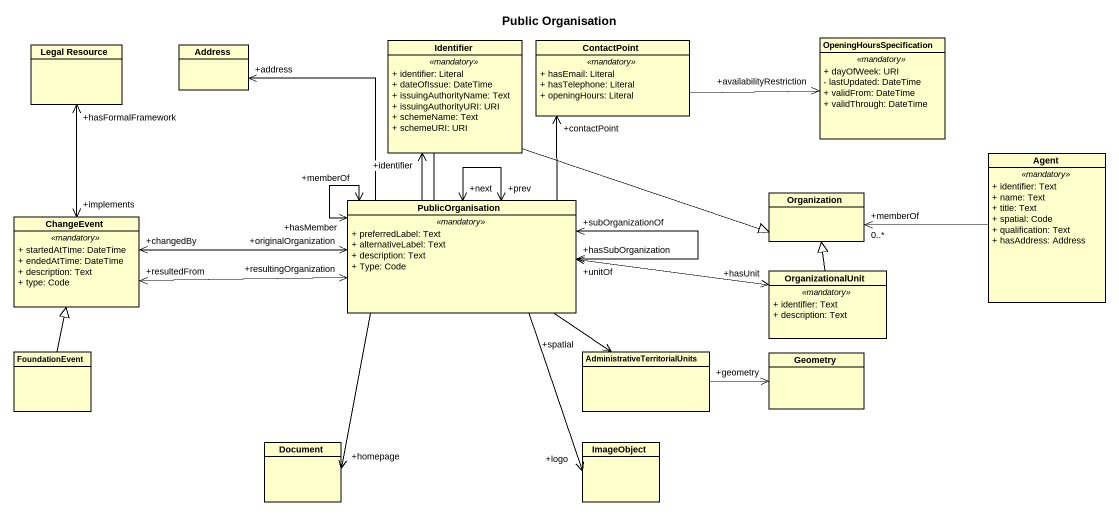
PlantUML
@startuml
title Public Organisation
hide circle
hide empty members
skinparam classAttributeIconSize 0
class "Legal Resource" as Legal_Resource
class Address
class Identifier {
  .. <<mandatory>> ..
  + identifier: Literal
  + dateOfIssue: DateTime
  + issuingAuthorityName: Text
  + issuingAuthorityURI: URI
  + schemeName: Text
  + schemeURI: URI
}
class ContactPoint {
  .. <<mandatory>> ..
  + hasEmail: Literal
  + hasTelephone: Literal
  + openingHours: Literal
}
class OpeningHoursSpecification {
  .. <<mandatory>> ..
  + dayOfWeek: URI
  - lastUpdated: DateTime
  + validFrom: DateTime
  + validThrough: DateTime
}
class "Agent" as Agent_ {
  .. <<mandatory>> ..
  + identifier: Text
  + name: Text
  + title: Text
  + spatial: Code
  + qualification: Text
  + hasAddress: Address
}
class ChangeEvent {
  .. <<mandatory>> ..
  + startedAtTime: DateTime
  + endedAtTime: DateTime
  + description: Text
  + type: Code
}
class PublicOrganisation {
  .. <<mandatory>> ..
  + preferredLabel: Text
  + alternativeLabel: Text
  + description: Text
  + Type: Code
}
class Organization
class OrganizationalUnit {
  .. <<mandatory>> ..
  + identifier: Text
  + description: Text
}
class FoundationEvent
class "AdministrativeTerritorialUnits" as AdministrativeTerritorialUni
class Geometry
class Document
class ImageObject
ContactPoint -right-> "+availabilityRestriction" OpeningHoursSpecification
Agent_ -left-> "+memberOf\n0..*" Organization
ChangeEvent "+implements" <-up-> "+hasFormalFramework" Legal_Resource
ChangeEvent "+changedBy" <-right-> "+originalOrganization" PublicOrganisation
PublicOrganisation -up-> "+address" Address
PublicOrganisation -up-> "+identifier" Identifier
PublicOrganisation -up-> "+contactPoint" ContactPoint
PublicOrganisation "+resultingOrganization" <-left-> "+resultedFrom" ChangeEvent
PublicOrganisation "+prev" <--> "+next" PublicOrganisation
PublicOrganisation "+hasSubOrganization" <--> "+subOrganizationOf" PublicOrganisation
PublicOrganisation "+memberOf" <--> "+hasMember" PublicOrganisation
PublicOrganisation -right-|> Organization
PublicOrganisation "+unitOf" <-right-> "+hasUnit" OrganizationalUnit
PublicOrganisation --> "+spatial" AdministrativeTerritorialUni
PublicOrganisation --> "+homepage" Document
PublicOrganisation --> "+logo" ImageObject
OrganizationalUnit -up-|> Organization
FoundationEvent -up-|> ChangeEvent
AdministrativeTerritorialUni -right-> "+geometry" Geometry
@enduml
